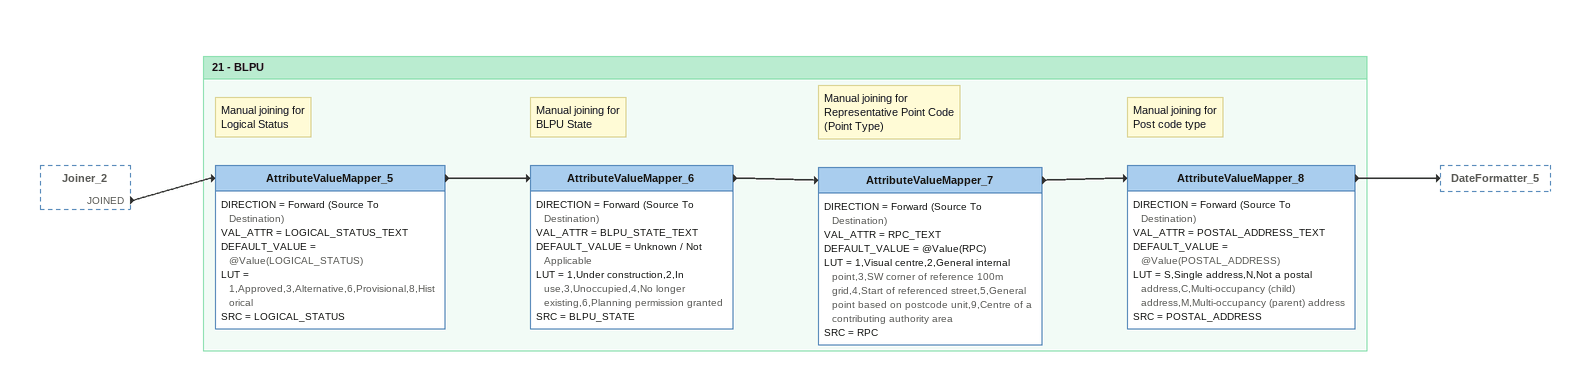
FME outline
Joiner_2 [outside]
    JOINED -> AttributeValueMapper_5

Bookmark: 21 - BLPU
Note: Manual joining for / Logical Status
AttributeValueMapper_5
    DIRECTION = Forward (Source To Destination)
    VAL_ATTR = LOGICAL_STATUS_TEXT
    DEFAULT_VALUE = @Value(LOGICAL_STATUS)
    LUT = 1,Approved,3,Alternative,6,Provisional,8,Historical
    SRC = LOGICAL_STATUS
    -> AttributeValueMapper_6
Note: Manual joining for / BLPU State
AttributeValueMapper_6
    DIRECTION = Forward (Source To Destination)
    VAL_ATTR = BLPU_STATE_TEXT
    DEFAULT_VALUE = Unknown / Not Applicable
    LUT = 1,Under construction,2,In use,3,Unoccupied,4,No longer existing,6,Planning permission granted
    SRC = BLPU_STATE
    -> AttributeValueMapper_7
Note: Manual joining for / Representative Point Code / (Point Type)
AttributeValueMapper_7
    DIRECTION = Forward (Source To Destination)
    VAL_ATTR = RPC_TEXT
    DEFAULT_VALUE = @Value(RPC)
    LUT = 1,Visual centre,2,General internal point,3,SW corner of reference 100m grid,4,Start of referenced street,5,General point based on postcode unit,9,Centre of a contributing authority area
    SRC = RPC
    -> AttributeValueMapper_8
Note: Manual joining for / Post code type
AttributeValueMapper_8
    DIRECTION = Forward (Source To Destination)
    VAL_ATTR = POSTAL_ADDRESS_TEXT
    DEFAULT_VALUE = @Value(POSTAL_ADDRESS)
    LUT = S,Single address,N,Not a postal address,C,Multi-occupancy (child) address,M,Multi-occupancy (parent) address
    SRC = POSTAL_ADDRESS
    -> DateFormatter_5
